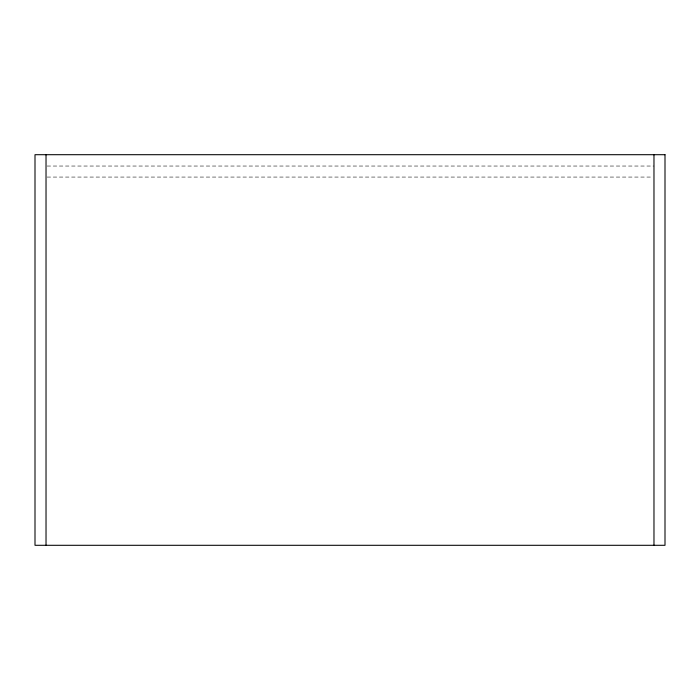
<?xml version="1.0" encoding="UTF-8"?>
<svg xmlns="http://www.w3.org/2000/svg" width="700" height="700" viewBox="0 0 700 700"><rect width="100%" height="100%" fill="white"/><g stroke="black" fill="none" stroke-linecap="round" stroke-linejoin="round"><path stroke-width="0.53" stroke-dasharray="3.5 2.62" d="M47.119 166.04L653.975 166.04M47.119 177.065L652.881 177.065"/><path stroke-width="1.05" d="M653.975 154.7L653.975 545.3M46.025 154.7L46.025 545.3M665 154.7L35 154.7L35 545.3L665 545.3L665 154.7"/></g></svg>
